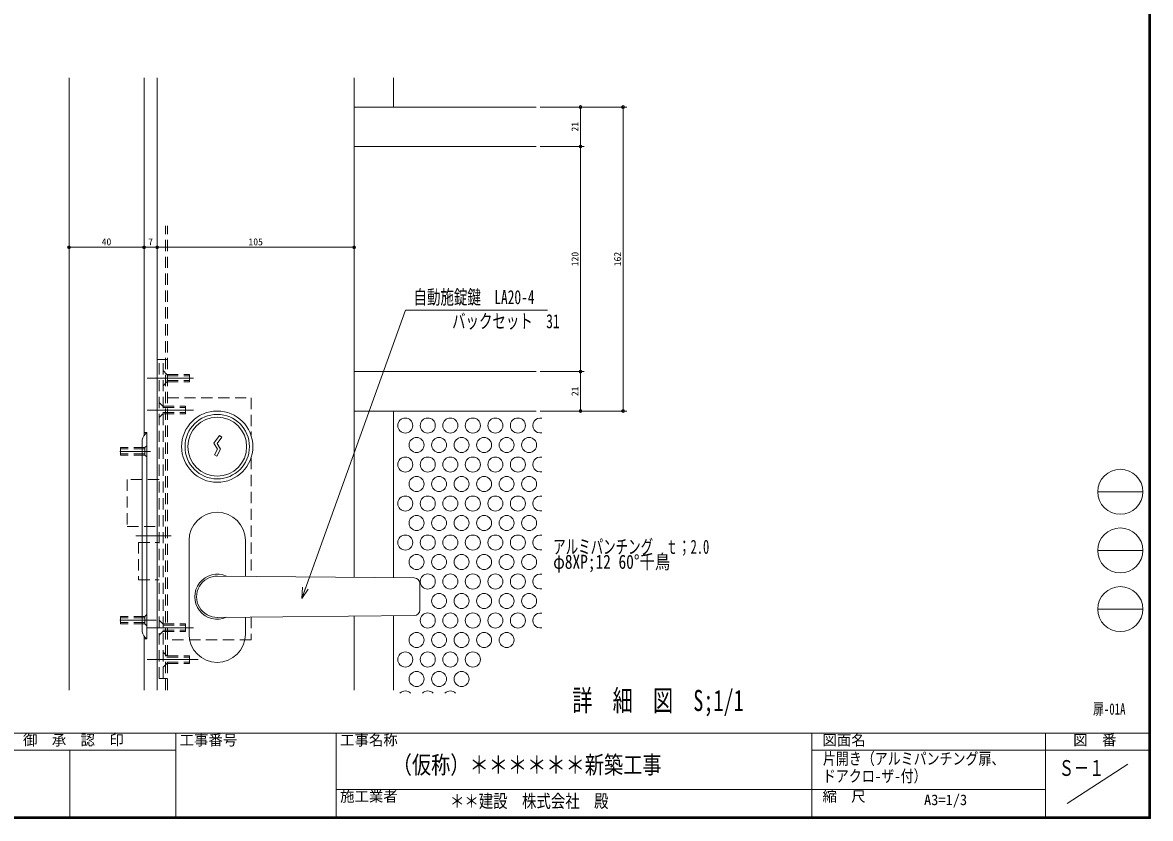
# Model space of a CAD drawing. Units: millimetres at full size. Extents: x -600 to 2301, y -735 to 832.
# Drawn here: x -1 to 600, y -424 to 0 of the extents above; entities that cross this region are included whole.
import ezdxf
from ezdxf.enums import TextEntityAlignment as Align

# ---------------------------------------------------------------- set-up
doc = ezdxf.new("R2010")
doc.units = ezdxf.units.MM
doc.header["$LTSCALE"] = 3
doc.header["$PDMODE"] = 32
doc.header["$PDSIZE"] = 1.5
doc.linetypes.add('CHAIN2', pattern=[12, 9, -1, 1, -1])
doc.linetypes.add('DASHED2', pattern=[3, 2, -1])
for name, color, linetype, lineweight in [('0-0_アンカー', 7, 'Continuous', 18), ('0-8_CSLAYER2', 7, 'Continuous', 18), ('0-D_MOJI', 4, 'Continuous', 9), ('0-F_WAKU', 7, 'Continuous', 18)]:
    doc.layers.add(name, color=color, linetype=linetype, lineweight=lineweight)
doc.styles.add('ＭＳ ゴシック', font='')
doc.styles.get('ＭＳ ゴシック').set_extended_font_data('MS Gothic')

msp = doc.modelspace()

# ---------------------------------------------------------------- linework, layer by layer
at = {"layer": '0-0_アンカー', "color": 4, "lineweight": 9}
for p, q in [((275.143, -45.037), (298.674, -45.037)), ((275.143, -45.037), (321.376, -45.037)), ((296.674, -45.037), (296.674, -66.037)), ((296.674, -63.037), (296.674, -48.037)), ((319.375, -45.037), (319.375, -207.037)), ((319.375, -204.037), (319.375, -48.037)), ((275.143, -66.037), (298.674, -66.037)), ((275.143, -66.037), (298.674, -66.037)), ((296.674, -66.037), (296.674, -186.037)), ((296.674, -183.037), (296.674, -69.037)), ((24.101, -119.802), (64.101, -119.802)), ((61.101, -119.802), (27.101, -119.802)), ((61.101, -119.802), (58.101, -119.802)), ((71.101, -119.802), (64.101, -119.802)), ((64.101, -119.802), (71.101, -119.802)), ((71.101, -119.802), (176.101, -119.802)), ((74.101, -119.802), (77.101, -119.802)), ((173.101, -119.802), (74.101, -119.802)), ((275.143, -186.037), (298.674, -186.037)), ((275.143, -186.037), (298.674, -186.037)), ((296.674, -186.037), (296.674, -207.037)), ((296.674, -204.037), (296.674, -189.037)), ((275.143, -207.037), (298.674, -207.037)), ((275.143, -207.037), (321.376, -207.037)), ((148.114, -306.997), (148.615, -301.018)), ((148.114, -306.997), (150.145, -301.351)), ((148.114, -306.997), (151.537, -302.069))]:
    msp.add_line(p, q, dxfattribs=at)
at = {"layer": '0-0_アンカー'}
for p, q in [((596.373, -250.074), (572.373, -250.074)), ((572.373, -281.346), (596.373, -281.346)), ((596.373, -312.619), (572.373, -312.619))]:
    msp.add_line(p, q, dxfattribs=at)
for centre in [(584.373, -250.074), (584.373, -281.346), (584.373, -312.619)]:
    msp.add_circle(centre, 12, dxfattribs=at)
at = {"layer": '0-0_アンカー', "color": 4}
for p in [(296.674, -45.037), (319.375, -45.037), (296.674, -66.037), (24.101, -119.802), (64.101, -119.802), (71.101, -119.802), (176.101, -119.802), (296.674, -186.037), (296.674, -207.037), (319.375, -207.037)]:
    msp.add_point(p, dxfattribs=at)
at = {"layer": '0-8_CSLAYER2'}
for p, q in [((24.101, -355.782), (24.101, -29.547)), ((64.101, -220.108), (64.101, -29.547)), ((71.101, -355.782), (71.101, -29.547)), ((176.101, -295.713), (176.101, -29.547)), ((197.101, -45.037), (197.101, -29.547)), ((176.101, -45.037), (273.143, -45.037)), ((176.101, -66.037), (273.143, -66.037)), ((176.101, -186.037), (273.143, -186.037)), ((176.101, -207.037), (273.143, -207.037)), ((197.101, -295.907), (197.101, -207.037)), ((63.101, -324.667), (63.101, -222.407)), ((65.601, -218.537), (64.101, -218.537)), ((65.601, -328.537), (65.601, -218.537)), ((104.347, -220.138), (105.548, -221.037)), ((101.605, -230.339), (102.933, -231.037)), ((88.101, -276.037), (88.101, -326.037)), ((118.101, -295.176), (118.101, -276.037)), ((208.129, -296.009), (103.101, -295.037)), ((211.101, -313.065), (211.101, -299.009)), ((103.101, -317.037), (208.129, -316.064)), ((118.101, -326.037), (118.101, -316.898)), ((176.101, -355.782), (176.101, -316.361)), ((197.101, -355.782), (197.101, -316.361)), ((64.101, -355.782), (64.101, -326.966)), ((65.601, -328.537), (64.101, -328.537))]:
    msp.add_line(p, q, dxfattribs=at)
at = {"layer": '0-8_CSLAYER2', "linetype": 'DASHED2'}
for p, q in [((75.601, -355.782), (75.601, -108.358)), ((76.601, -355.782), (76.601, -108.358)), ((71.101, -179.537), (76.601, -179.537)), ((72.101, -349.537), (72.101, -179.537)), ((74.301, -349.537), (74.301, -179.537)), ((76.301, -188.237), (88.301, -188.237)), ((76.301, -190.837), (88.301, -190.837)), ((88.301, -187.537), (88.301, -191.537)), ((74.101, -205.237), (86.101, -205.237)), ((74.101, -207.837), (86.101, -207.837)), ((86.101, -204.537), (86.101, -208.537)), ((51.601, -226.537), (51.601, -230.537)), ((64.601, -227.237), (51.601, -227.237)), ((64.601, -226.537), (64.601, -230.537)), ((64.601, -229.837), (51.601, -229.837)), ((64.601, -230.537), (51.601, -230.537)), ((65.601, -231.537), (64.601, -230.537)), ((121.101, -232.12), (121.101, -295.204)), ((51.601, -320.537), (51.601, -316.537)), ((64.601, -316.537), (51.601, -316.537)), ((64.601, -317.237), (51.601, -317.237)), ((65.601, -315.537), (64.601, -316.537)), ((64.601, -320.537), (64.601, -316.537)), ((121.101, -316.87), (121.101, -329.037)), ((64.601, -319.837), (51.601, -319.837)), ((74.101, -321.237), (86.101, -321.237)), ((74.101, -323.837), (86.101, -323.837)), ((86.101, -324.537), (86.101, -320.537)), ((121.101, -329.037), (76.601, -329.037)), ((76.301, -338.237), (88.301, -338.237)), ((76.301, -340.837), (88.301, -340.837)), ((88.301, -341.537), (88.301, -337.537)), ((76.601, -349.537), (72.101, -349.537))]:
    msp.add_line(p, q, dxfattribs=at)
at = {"layer": '0-8_CSLAYER2', "linetype": 'CHAIN2'}
for p, q in [((65.704, -189.537), (90.439, -189.537)), ((65.704, -206.537), (90.439, -206.537)), ((67.466, -228.537), (51.179, -228.537)), ((78.604, -273.537), (59.745, -273.537)), ((70.466, -318.537), (51.179, -318.537)), ((65.704, -322.537), (90.439, -322.537)), ((65.704, -339.537), (90.439, -339.537)), ((92.918, -339.537), (72.101, -339.537))]:
    msp.add_line(p, q, dxfattribs=at)
at = {"layer": '0-8_CSLAYER2', "color": 6, "linetype": 'DASHED2'}
msp.add_line((61.101, -277.037), (72.101, -277.037), dxfattribs=at)
at = {"layer": '0-8_CSLAYER2'}
for points in [[(148.114, -306.997), (203.401, -153.323), (279.15, -153.323)], [(104.347, -220.138), (101.258, -224.266), (103.165, -227.369), (101.605, -230.339)], [(105.548, -221.037), (103.07, -224.349), (104.89, -227.311), (102.933, -231.037)]]:
    msp.add_lwpolyline(points, dxfattribs=at)
at = {"layer": '0-8_CSLAYER2', "linetype": 'DASHED2'}
for points in [[(74.301, -185.537), (76.301, -187.537), (88.301, -187.537)], [(74.301, -193.537), (76.301, -191.537), (88.301, -191.537)], [(72.101, -202.537), (74.101, -204.537), (86.101, -204.537)], [(76.601, -200.037), (121.101, -200.037), (121.101, -219.954)], [(72.101, -210.537), (74.101, -208.537), (86.101, -208.537)], [(65.601, -225.537), (64.601, -226.537), (51.601, -226.537)], [(72.101, -318.537), (74.101, -320.537), (86.101, -320.537)], [(65.601, -321.537), (64.601, -320.537), (51.601, -320.537)], [(72.101, -326.537), (74.101, -324.537), (86.101, -324.537)], [(74.301, -335.537), (76.301, -337.537), (88.301, -337.537)], [(74.301, -343.537), (76.301, -341.537), (88.301, -341.537)]]:
    msp.add_lwpolyline(points, dxfattribs=at)
at = {"layer": '0-8_CSLAYER2', "color": 6, "linetype": 'DASHED2'}
for points in [[(72.101, -243.537), (55.101, -243.537), (55.101, -268.537), (72.101, -268.537)], [(61.101, -277.037), (61.101, -297.037), (72.101, -297.037)]]:
    msp.add_lwpolyline(points, dxfattribs=at)
at = {"layer": '0-8_CSLAYER2'}
for centre, radius in [((103.101, -226.037), 19), ((103.101, -226.037), 17.18), ((103.101, -226.037), 15.68), ((203.323, -214.775), 4), ((215.323, -214.775), 4), ((227.323, -214.775), 4), ((239.323, -214.775), 4), ((251.323, -214.775), 4), ((263.323, -214.775), 4), ((209.323, -225.167), 4), ((221.323, -225.167), 4), ((233.323, -225.167), 4), ((245.323, -225.167), 4), ((257.323, -225.167), 4), ((269.323, -225.167), 4), ((203.323, -235.559), 4), ((215.323, -235.559), 4), ((227.323, -235.559), 4), ((239.323, -235.559), 4), ((251.323, -235.559), 4), ((263.323, -235.559), 4), ((209.323, -245.951), 4), ((221.323, -245.951), 4), ((233.323, -245.951), 4), ((245.323, -245.951), 4), ((257.323, -245.951), 4), ((269.323, -245.951), 4), ((203.323, -256.344), 4), ((215.323, -256.344), 4), ((227.323, -256.344), 4), ((239.323, -256.344), 4), ((251.323, -256.344), 4), ((263.323, -256.344), 4), ((209.323, -266.736), 4), ((221.323, -266.736), 4), ((233.323, -266.736), 4), ((245.323, -266.736), 4), ((257.323, -266.736), 4), ((269.323, -266.736), 4), ((203.323, -277.128), 4), ((215.323, -277.128), 4), ((227.323, -277.128), 4), ((239.323, -277.128), 4), ((251.323, -277.128), 4), ((263.323, -277.128), 4), ((209.323, -287.521), 4), ((221.323, -287.521), 4), ((233.323, -287.521), 4), ((245.323, -287.521), 4), ((257.323, -287.521), 4), ((269.323, -287.521), 4), ((215.323, -297.913), 4), ((227.323, -297.913), 4), ((239.323, -297.913), 4), ((251.323, -297.913), 4), ((263.323, -297.913), 4), ((221.323, -308.305), 4), ((233.323, -308.305), 4), ((245.323, -308.305), 4), ((257.323, -308.305), 4), ((269.323, -308.305), 4), ((215.323, -318.698), 4), ((227.323, -318.698), 4), ((239.323, -318.698), 4), ((251.323, -318.698), 4), ((263.323, -318.698), 4), ((209.323, -329.09), 4), ((221.323, -329.09), 4), ((233.323, -329.09), 4), ((245.323, -329.09), 4), ((257.323, -329.09), 4), ((203.323, -339.482), 4), ((215.323, -339.482), 4), ((227.323, -339.482), 4), ((239.323, -339.482), 4), ((209.323, -349.874), 4), ((221.323, -349.874), 4), ((233.323, -349.874), 4)]:
    msp.add_circle(centre, radius, dxfattribs=at)
for centre, radius, start, end in [((275.323, -214.775), 4, 77.64, 282.36), ((69.619, -223.875), 6.681, 126.969, 167.311), ((275.323, -235.559), 4, 77.64, 282.36), ((275.323, -256.344), 4, 77.64, 282.36), ((103.101, -276.037), 15, 0, 180), ((275.323, -277.128), 4, 77.64, 282.36), ((103.101, -306.037), 12, 65.907, 294.093), ((275.323, -297.913), 4, 77.64, 282.36), ((103.101, -306.037), 11, 88.939, 271.061), ((208.101, -299.009), 3, 0, 89.469), ((208.101, -313.065), 3, 270.531, 0), ((275.323, -318.698), 4, 77.64, 282.36), ((69.619, -323.199), 6.681, 192.689, 233.031), ((103.101, -326.037), 15, 180, 0), ((203.323, -360.267), 4, 44.62, 135.38), ((215.323, -360.267), 4, 44.62, 135.38), ((227.323, -360.267), 4, 44.62, 135.38)]:
    msp.add_arc(centre, radius, start, end, dxfattribs=at)
at = {"layer": '0-F_WAKU'}
for p, q in [((599.55, -423.3), (599.55, 423.3)), ((599.775, -423.525), (599.775, 423.525)), ((600, -423.75), (600, 423.75)), ((600.225, -423.975), (600.225, 423.975)), ((600.45, -424.2), (600.45, 424.2)), ((-600, -378.75), (600, -378.75)), ((81, -378.75), (81, -423.75)), ((166.5, -378.75), (166.5, -423.75)), ((420, -378.75), (420, -423.75)), ((544.5, -378.75), (544.5, -423.75)), ((-32, -387.75), (81, -387.75)), ((24.5, -387.75), (24.5, -423.75)), ((420, -387.75), (600, -387.75)), ((556.063, -416.25), (588.438, -395.25)), ((166.5, -408.75), (544.5, -408.75)), ((-600.45, -424.2), (600.45, -424.2)), ((-600.225, -423.975), (600.225, -423.975)), ((-600, -423.75), (600, -423.75)), ((-599.775, -423.525), (599.775, -423.525)), ((-599.55, -423.3), (599.55, -423.3))]:
    msp.add_line(p, q, dxfattribs=at)

# ---------------------------------------------------------------- texts
at = {"layer": '0-0_アンカー', "color": 4, "style": 'ＭＳ ゴシック'}
for s, p in [('21', (296.746, -58.097)), ('120', (296.746, -129.877)), ('162', (319.448, -129.877)), ('21', (296.746, -199.097))]:
    msp.add_text(s, height=3.754, rotation=90, dxfattribs=at).set_placement(p, align=Align.BOTTOM_LEFT)
for s, height, p in [('40', 3.754, (41.541, -119.874)), ('7', 3.754, (66.321, -119.874)), ('105', 3.754, (119.761, -119.874)), ('A3=1/3', 5.63, (479.778, -418.785))]:
    msp.add_text(s, height=height, dxfattribs=at).set_placement(p, align=Align.BOTTOM_LEFT)
at = {"layer": '0-0_アンカー', "color": 3, "style": 'ＭＳ ゴシック'}
for s, height, width, p in [('アルミパンチング\u3000ｔ；2.0', 7.507, 0.65, (282.15, -285.393)), ('φ8XP;12 60°千鳥\u3000', 7.507, 0.8, (282.15, -293.393)), ('詳\u3000細\u3000図\u3000S;1/1', 11.26, 0.7, (292.333, -370.321)), ('扉-01A', 6.043, 0.7, (569.871, -370.7))]:
    msp.add_text(s, height=height, dxfattribs=dict(at, width=width)).set_placement(p, align=Align.BOTTOM_LEFT)
at = {"layer": '0-0_アンカー', "color": 4, "style": 'ＭＳ ゴシック'}
for s, height, width, p in [('（仮称）＊＊＊＊＊＊新築工事', 9.384, 0.8, (196.592, -403.135)), ('片開き（アルミパンチング扉、', 6.334, 0.8, (425.875, -397.403)), ('Ｓ－１', 8.446, 0.7, (551.631, -404.068)), ('ドアクロ-ザ-付）', 6.334, 0.8, (425.875, -406.673)), ('＊＊建設\u3000株式会社\u3000殿', 7.038, 0.8, (227.148, -420.556))]:
    msp.add_text(s, height=height, dxfattribs=dict(at, width=width)).set_placement(p, align=Align.BOTTOM_LEFT)
at = {"layer": '0-8_CSLAYER2', "color": 3, "style": 'ＭＳ ゴシック', "width": 0.7}
for s, p in [('自動施錠鍵\u3000LA20-4', (207.746, -152.347)), ('バックセット\u300031', (228.256, -165.179))]:
    msp.add_text(s, height=7.507, dxfattribs=at).set_placement(p, align=Align.BOTTOM_LEFT)
at = {"layer": '0-D_MOJI', "color": 6, "style": 'ＭＳ ゴシック'}
for s, p in [('御  承  認  印', (-0.415, -386.941)), ('工事番号', (83.066, -386.941)), ('工事名称', (168.566, -386.941)), ('図面名', (425.665, -386.941)), ('図  番', (559.284, -386.941)), ('施工業者', (168.566, -416.941)), ('縮  尺', (425.665, -416.941))]:
    msp.add_text(s, height=5.63, dxfattribs=at).set_placement(p, align=Align.BOTTOM_LEFT)

doc.saveas('drawing.dxf')
